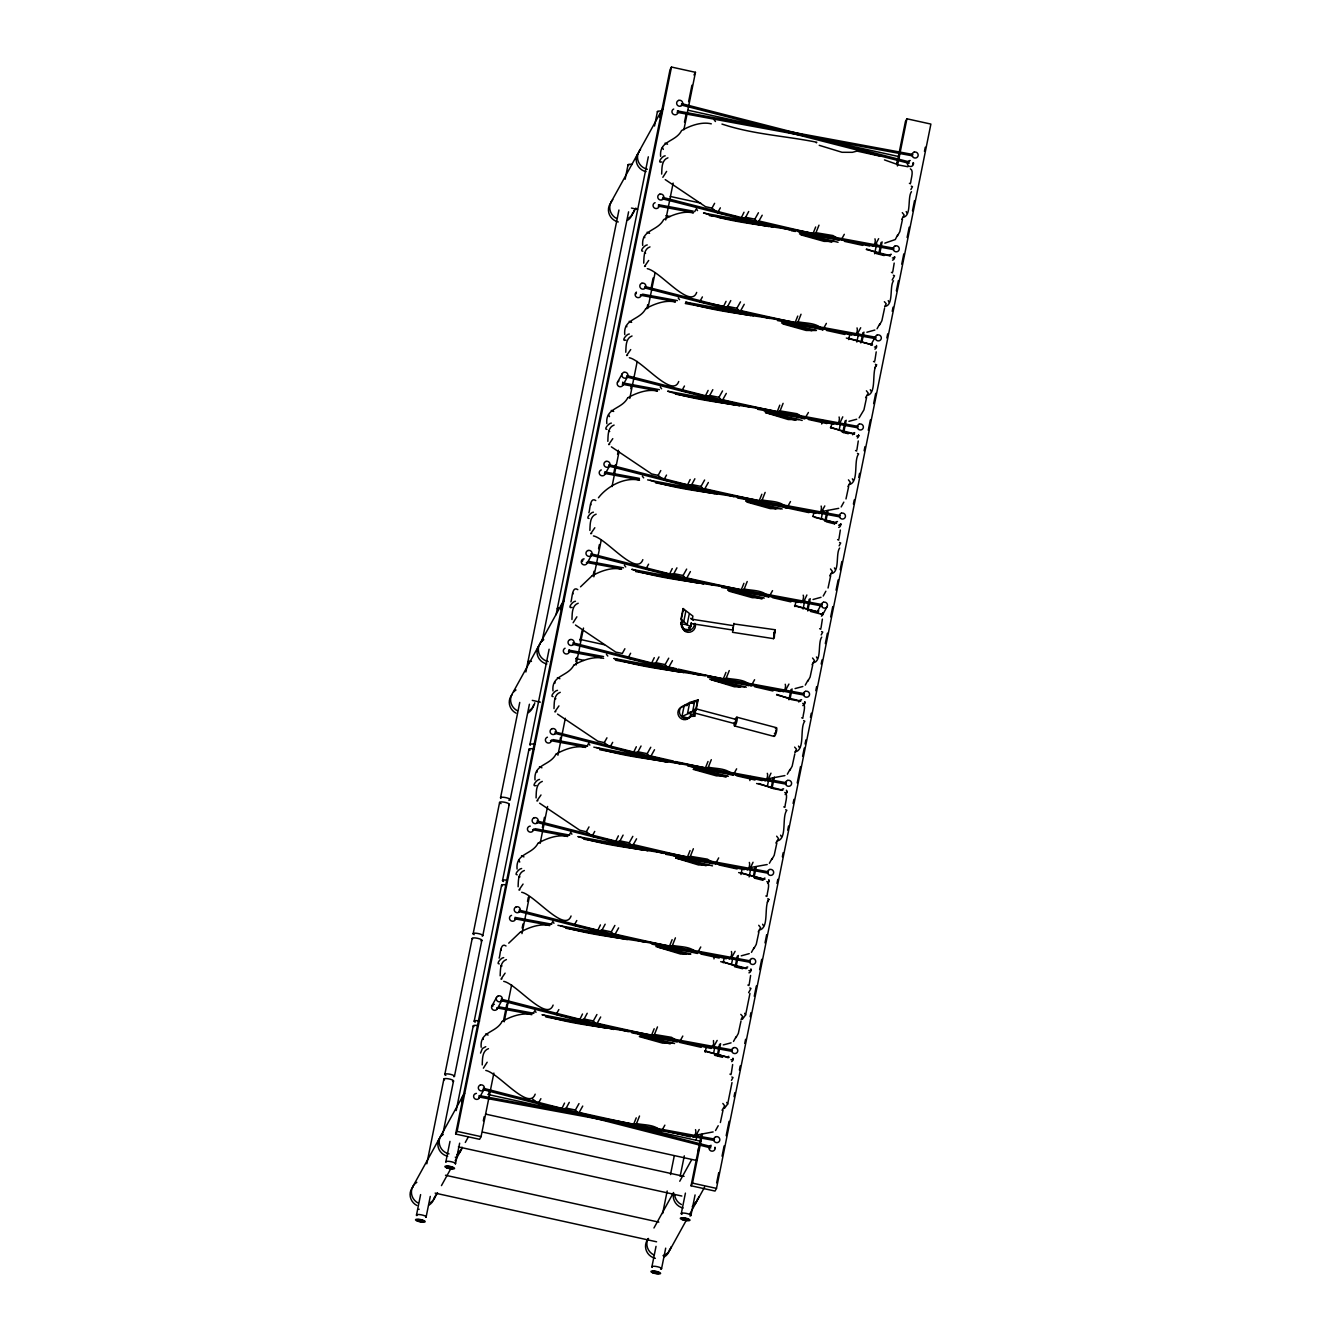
<?xml version="1.0" encoding="UTF-8"?>
<svg xmlns="http://www.w3.org/2000/svg" width="1341" height="1341" viewBox="0 0 1341 1341"><rect width="100%" height="100%" fill="white"/><g stroke="black" fill="none" stroke-linecap="round" stroke-linejoin="round"><path stroke-width="1.5" d="M768.98 880.367L768.611 881.724L768.896 880.316M822.821 613.122L822.452 614.48L810.35 611.379M876.209 346.866L876.293 346.431M894.514 256.734L894.229 258.142L894.598 256.785M718.206 1125.736L715.541 1130.547M736.142 1036.643L733.493 1041.454M754.095 947.567L751.446 952.378M772.03 858.475L769.382 863.286M789.983 769.399L787.335 774.21M807.936 680.306L805.27 685.117M825.872 591.23L823.223 596.041M843.824 502.137L841.159 506.948M879.713 323.969L877.048 328.78M897.649 234.893L895.285 239.536L884.809 243.157M632.902 844.478L685.486 856.765M661.75 1129.91L690.38 1136.933M723.335 306.184L699.751 301.725L702.399 296.914M697.638 951.741L726.286 958.765M758.52 220.879L811.104 233.166M751.48 684.48L780.11 691.503M823.257 328.143L851.887 335.166M482.224 1064.922C482.525 1059.373 481.972 1050.891 488.476 1048.662M500.159 975.829C500.478 970.297 499.925 961.815 506.412 959.569M518.112 886.753C518.414 881.205 517.861 872.723 524.365 870.493M542.3 781.401C535.73 783.68 536.35 792.33 536.082 797.929M554.001 708.584C554.302 703.036 553.749 694.554 560.253 692.325M571.953 619.492C572.255 613.96 571.702 605.462 578.206 603.232M589.889 530.416C590.208 524.867 589.654 516.386 596.142 514.156M607.842 441.323C608.144 435.791 607.59 427.293 614.094 425.063M625.778 352.247C626.096 346.699 625.543 338.217 632.03 335.988M643.73 263.154C644.032 257.623 643.479 249.124 649.983 246.895M661.666 174.079C661.985 168.53 661.431 160.048 667.919 157.819M564.544 1103.09L561.376 1109.627L578.625 1113.416L582.732 1106.074M582.497 1014.014L579.329 1020.535L588.9 1022.647M600.433 924.921L597.265 931.459L608.764 933.973M618.385 835.845L615.217 842.366L628.627 845.316M636.321 746.753L633.623 752.335M654.274 657.677L651.106 664.197L668.338 667.986L672.461 660.644M672.227 568.584L669.511 574.166M690.162 479.508L686.994 486.029L704.226 489.817L708.35 482.475M708.115 390.415L704.947 396.953L714.518 399.048M726.051 301.339L722.883 307.86L734.382 310.391M744.004 212.247L740.835 218.784L748.496 220.46M492.683 1006.454L492.834 1005.733M636.237 293.78L636.321 293.344M731.281 1073.437L732.655 1064.553M749.217 984.361L750.608 975.46M767.169 895.268C767.153 892.033 770.639 883.199 766.834 881.523M785.105 806.192C785.105 802.941 788.592 794.123 784.77 792.447M803.058 717.1C803.058 713.865 806.528 705.031 802.723 703.355M821.01 628.024L822.385 619.123M838.946 538.931L840.338 530.047M856.899 449.855L858.274 440.954M874.835 360.763L876.226 351.878M892.788 271.687L894.196 263.071M910.723 182.594C910.723 179.359 914.193 170.525 910.388 168.849M683.776 629.013L689.777 629.985L691.168 622.945M416.481 1215.114L420.605 1194.596M426.807 1163.82L443.871 1079.136M444.81 1074.443L472.2 938.482M473.138 933.789L499.59 802.505M500.528 797.811L519.755 702.433M525.873 671.992L618.939 210.034M625.141 179.225L628.041 164.842M426.136 1216.924L430.277 1196.407M443.083 1132.81L453.526 1080.947M454.465 1076.253L481.855 940.292M482.81 935.599L509.245 804.315M510.2 799.622L529.41 704.243M542.133 641.065L628.594 211.844M445.849 1161.893L449.989 1141.375M456.191 1110.599L473.239 1025.915M474.194 1021.222L501.584 885.261M502.523 880.568L528.974 749.284M529.913 744.59L549.123 649.212M556.079 614.714L648.323 156.813M654.525 126.004L657.425 111.621M493.874 1073.068L481.067 1136.648L479.592 1139.314L455.622 1134.033L670.014 69.715L671.489 67.05L695.459 72.313L683.893 129.742M455.622 1134.033L457.097 1131.368L671.489 67.05M455.521 1163.703L459.645 1143.186M481.184 1047.237C479.659 1031.095 495.986 1033.224 502.137 1021.406M499.12 958.144C500.411 955.53 500.092 941.751 506.026 945.975M517.073 869.069C515.547 852.926 531.874 855.055 538.026 843.238M535.009 779.976C533.5 763.85 549.827 765.979 555.979 754.162M552.961 690.9C551.453 674.758 567.763 676.887 573.914 665.069M570.897 601.807C572.205 599.192 571.869 585.414 577.803 589.638M588.85 512.731C590.141 510.1 589.822 496.321 595.756 500.545M606.803 423.639C605.277 407.513 621.604 409.642 627.756 397.824M624.738 334.563C623.23 318.42 639.556 320.549 645.708 308.732M642.691 245.47C641.166 229.345 657.492 231.473 663.644 219.656C672.176 214.728 683.826 210.537 693.347 212.934M660.627 156.394C659.118 140.252 675.445 142.381 681.597 130.563C690.129 125.652 701.779 121.461 711.3 123.841M483.313 1120.841L484.135 1116.751M488.677 1094.189L489.515 1090.082M503.562 1020.367L506.864 1003.956M522.152 928.089L522.973 923.983M527.516 901.42L528.337 897.313M542.384 827.598L544.446 817.34M559.733 741.472L560.555 737.366M575.842 661.482L576.68 657.392M579.982 640.981L582.044 630.723M593.191 575.356L594.029 571.249M598.572 548.704L599.393 544.597M613.44 474.865L615.502 464.623M617.564 454.364L618.402 450.258M630.79 388.739L631.611 384.632M646.898 308.765L647.72 304.658M651.022 288.248L653.101 278.006M684.497 122.148L686.139 113.951M688.62 101.648L691.922 85.237M504.199 1021.808L511.625 984.897M521.967 933.621L529.393 896.71M540.138 843.388L547.581 806.477M557.906 755.218L565.332 718.29M576.077 664.985L583.519 628.057M593.845 576.798L601.271 539.887M612.016 486.565L619.039 451.699M629.784 398.378L637.21 361.467M647.954 308.145L654.978 273.296M665.723 219.974L673.148 183.063M694.454 623.498A6.722 6.37 -32.2 0 1 686.558 630.639A6.722 6.37 -32.2 0 1 681.899 621.654L680.96 619.089L683.072 608.563L692.911 616.122L692.207 619.626M691.503 623.129L690.799 626.633L687.078 624.772L681.362 619.156L683.474 608.63M684.849 630.706L681.111 623.85L681.815 620.33M683.675 621.973L685.787 611.462M689.207 614.245L687.078 624.772L681.111 623.85L681.697 621.369M681.949 716.496L684.128 705.936L694.722 701.159L692.593 711.685L681.949 716.496L687.782 717.988L690.33 716.429L694.739 716.245L695.443 712.741M694.437 709.288L693.381 714.552L687.615 713.026L689.727 702.5L698.141 699.834L696.013 710.344L693.381 714.552L694.739 716.245M687.615 713.026L695.627 710.244L697.756 699.717M651.894 1266.859L656.034 1246.342M662.638 1213.521L667.198 1190.959M670.5 1174.548L674.221 1156.093M713.948 958.865L714.77 954.775M749.854 780.563L750.675 776.506M821.681 424.024L822.502 419.917M661.566 1268.67L665.689 1248.153M680.155 1176.359L684.296 1155.841M705.182 1052.115L706.422 1045.963M723.185 962.737L724.023 958.631M740.953 874.533L742.193 868.381M794.928 606.568L795.766 602.461M813.132 516.201L813.97 512.094M830.934 427.896L831.755 423.79M848.719 339.575L849.54 335.468M681.278 1213.639L685.419 1193.121M696.147 1139.8L697.387 1133.648M713.747 1052.467L714.569 1048.36M731.515 964.263L732.756 958.111M749.099 876.93L751.178 866.672M767.387 786.195L768.611 780.11M803.075 609.032L804.717 600.818M821.279 518.665L822.921 510.452M839.064 430.36L840.304 424.209M856.849 342.056L858.508 333.842M874.634 253.751L876.712 243.475M896.76 164.524L905.443 121.461L906.918 118.796L930.889 124.076L716.496 1188.394L715.021 1191.059L691.051 1185.779L701.377 1134.52M717.485 1054.546L719.547 1044.287M735.254 966.358L737.315 956.099M753.424 876.126L755.067 867.929M771.192 787.955L773.254 777.696M788.944 699.767L791.022 689.509M807.131 609.535L809.193 599.276M824.883 521.347L826.961 511.105M843.07 431.115L845.132 420.873M860.821 342.944L862.9 332.685M879.009 252.711L881.071 242.453M691.051 1185.779L692.509 1183.131L702.433 1133.916M718.122 1055.987L720.603 1043.684M736.31 965.755L738.371 955.496M754.061 877.567L756.123 867.309M772.248 787.335L774.31 777.076M790 699.164L792.078 688.905M807.768 610.976L810.249 598.673M825.939 520.744L828.017 510.485M843.707 432.556L846.188 420.253M861.877 342.324L863.956 332.082M879.646 254.153L882.127 241.849M897.414 165.966L906.918 118.796M690.933 1215.449L695.074 1194.932M724.408 1108.42L727.677 1104.029L732.002 1082.539M742.344 1019.328L745.613 1014.953L749.954 993.446M759.442 930C769.516 928.006 763.599 905.946 768.896 899.358L767.739 898.822M777.378 840.908C787.469 838.93 781.552 816.87 786.849 810.266L785.675 809.746M795.33 751.832C805.405 749.837 799.487 727.777 804.801 721.19L803.628 720.653M813.266 662.739C822.117 661.566 817.49 642.708 821.731 637.109M831.219 573.646C840.069 572.49 835.443 553.632 839.667 548.016M849.155 484.57C859.246 482.592 853.329 460.533 858.626 453.929L857.452 453.409M867.107 395.478C877.198 393.5 871.264 371.44 876.578 364.853L875.405 364.316M885.043 306.402C893.894 305.228 889.267 286.371 893.508 280.772M902.996 217.309C911.846 216.152 907.22 197.295 911.461 191.679M716.664 1182.846L718.742 1172.604M722.045 1156.193L724.106 1145.935M726.168 1135.693L729.068 1121.327M734.03 1096.72L734.851 1092.63M739.394 1070.068L740.215 1065.961M744.758 1043.399L745.596 1039.309M750.139 1016.746L750.96 1012.639M754.262 996.246L756.324 985.987M759.626 969.577L761.705 959.318M765.007 942.924L766.65 934.711M776.975 883.451L777.814 879.344M782.356 856.782L783.178 852.692M787.72 830.129L788.558 826.022M793.101 803.477L793.922 799.37M797.225 782.96L800.527 766.549M802.589 756.307L804.248 748.094M805.069 744.004L805.907 739.897M810.45 717.334L811.271 713.244M815.814 690.682L816.635 686.575M821.178 664.03L822.016 659.923M825.318 643.512L827.38 633.254M830.682 616.86L832.744 606.601M836.063 590.191L838.125 579.949M840.187 569.69L841.846 561.493M853.412 504.065L854.234 499.958M858.776 477.413L859.598 473.306M864.14 450.744L864.979 446.637M868.281 430.243L870.343 419.984M873.645 403.574L875.707 393.332M886.87 337.949L887.692 333.859M892.234 311.296L893.056 307.19M896.375 290.796L898.436 280.537M901.739 264.127L903.8 253.885M907.103 237.474L909.181 227.216M912.483 210.805L914.545 200.563M924.452 151.349L925.29 147.242M858.693 435.255L858.341 436.311L858.491 435.121M786.48 792.28L786.849 791.24L786.564 792.648M902.493 219.304L899.828 231.691L897.481 235.949M884.54 308.396L881.875 320.767L879.528 325.025M866.604 397.472L863.939 409.86L859.112 417.872M845.987 498.936L848.652 486.565M828.051 588.029L830.716 575.641M812.763 664.734L810.098 677.104L807.751 681.362M794.827 753.81L792.162 766.197L789.799 770.455M776.875 842.902L774.21 855.273L771.863 859.531M758.922 931.978L756.257 944.366L753.91 948.623M740.986 1021.071L738.321 1033.442L735.974 1037.699M720.368 1122.534L723.034 1110.147M748.714 211.509L745.646 217.276L740.835 218.784M730.778 300.602L727.694 306.368L722.883 307.86M712.825 389.678L709.758 395.444L704.947 396.953M694.873 478.771L691.805 484.537L686.994 486.029M676.937 567.846L673.869 573.613L669.058 575.121L678.63 577.217M658.984 656.939L655.917 662.705L651.106 664.197M641.048 746.015L637.981 751.781L633.153 753.29L650.402 757.078L654.509 749.736M623.096 835.108L620.028 840.874L615.217 842.366M605.16 924.2L602.092 929.95L597.265 931.459M587.207 1013.276L584.14 1019.043L579.329 1020.535M569.271 1102.369L566.187 1108.135L561.376 1109.627M681.111 623.85L681.798 621.688M819.217 145.314L842.047 152.287L852.323 152.321L857.05 151.097L880.735 156.294M800.828 234.843L824.095 241.363L834.37 241.397M782.876 323.935L806.159 330.456L816.434 330.489M765.376 412.575L788.206 419.532L798.482 419.565M711.551 679.82L734.382 686.793L744.657 686.827M693.146 769.348L716.429 775.869L726.705 775.903M675.646 857.989L698.477 864.962L708.769 864.995M657.71 947.081L680.541 954.038L690.816 954.071M639.322 1036.61L662.588 1043.13L672.864 1043.164M721.961 124.076L728.431 126.088C757.598 134.703 787.452 136.296 816.803 142.247L816.351 142.867M704.075 213.018L710.495 215.18C739.645 223.796 769.516 225.389 798.85 231.322L798.398 231.959M686.072 302.245L692.543 304.256C720.435 312.302 748.932 314.515 777.042 319.56M668.136 391.321L674.607 393.349C702.483 401.395 730.979 403.591 759.107 408.653M650.234 480.279L656.654 482.425C685.804 491.041 715.675 492.633 745.026 498.584L744.557 499.204M632.298 569.355L638.702 571.517C666.594 579.563 695.091 581.759 723.218 586.822M614.295 658.582L620.766 660.593C648.658 668.639 677.155 670.852 705.265 675.898M596.41 747.524L602.813 749.686C631.98 758.302 661.834 759.894 691.185 765.828L690.732 766.465M578.457 836.616L584.877 838.762C614.027 847.378 643.898 848.97 673.249 854.921L673.182 855.038M560.454 925.826L566.925 927.855C594.817 935.901 623.314 938.097 651.424 943.159M542.569 1014.785L548.989 1016.931C578.139 1025.547 608.009 1027.139 637.344 1033.09L637.293 1033.207M884.457 159.897L899.157 165.094L907.974 166.753M866.521 248.99L881.221 254.17L890.022 255.846M848.501 338.2L872.086 344.922M830.632 427.159L845.333 432.338L854.133 434.015M812.612 516.369L836.197 523.091M794.677 605.462L818.245 612.183M776.791 694.403L791.492 699.6L800.309 701.259M758.838 783.496L773.539 788.676L782.356 790.352M740.835 872.706L764.42 879.428M722.95 961.665L737.651 966.844L746.468 968.52M704.947 1050.875L728.532 1057.596M735.572 720.251L736.276 719.43L735.052 723.721L694.269 712.926M735.572 720.268L736.276 719.497L735.069 723.704M720.352 207.838L717.703 212.632L711.97 208.123L705.483 206.665L665.22 179.593M684.463 386.007L681.882 390.684L701.729 395.193M666.511 475.083L663.862 479.894L658.129 475.385L651.642 473.926L611.379 446.855M648.575 564.175L645.993 568.852L667.684 573.764M630.622 653.251L627.974 658.062L636.925 660.023M862.783 245.386L844.428 241.346M612.686 742.344L610.021 747.138L604.288 742.629L597.801 741.171L557.554 714.099M844.847 334.462L826.475 330.422M594.734 831.42L592.085 836.231L586.352 831.722L579.865 830.263L539.602 803.192M826.894 423.555L808.522 419.515M576.798 920.513L574.216 925.189L597.851 930.386M808.958 512.631L785.105 507.535M558.845 1009.589L556.197 1014.399L577.954 1019.177M540.892 1098.681L538.328 1103.358L547.195 1105.453M755.05 780.009L736.745 775.852M737.164 868.968L718.81 864.928M719.229 958.061L700.857 954.021M714.619 203.312L712.037 208.006M696.683 292.405C690.38 309.821 659.873 270.949 647.284 268.686M678.73 381.481C672.444 398.914 641.92 360.042 629.331 357.762M660.778 470.574L658.129 475.385M642.842 559.65C636.556 577.083 606.031 538.21 593.443 535.931M624.889 648.742L622.325 653.419L615.754 652.095L575.49 625.023M606.953 737.818L604.372 742.512M589.001 826.911L586.352 831.722M571.065 915.987C564.779 933.42 534.254 894.548 521.666 892.268M553.112 1005.08C546.826 1022.496 516.302 983.64 503.713 981.361M535.176 1094.172C528.89 1111.588 498.366 1072.716 485.777 1070.436M610.993 202.256L637.444 154.366M638.769 151.969L661.23 111.253M693.984 74.979L695.459 72.313M632.935 213.42L635.869 208.09M694.604 211.727L696.381 208.794L697.521 210.604M617.48 382.336L622.174 373.821M622.945 385.118L627.655 376.603M605.009 474.194L609.702 465.679M756.995 221.433L754.849 219.17L758.436 212.75M758.067 222.572L762.191 215.231M538.277 646.664L511.826 694.571A12.304 11.918 28.9 0 0 517.408 710.78M539.585 644.283L562.063 603.567M587.056 563.287L591.767 554.772M744.238 304.306L740.131 311.648L736.896 308.262L740.5 301.842M726.302 393.399L722.179 400.741L718.96 397.338L722.548 390.918M838.745 240.307L812.629 234.558L815.68 226.981M812.629 234.558L815.965 232.714L818.982 225.171M704.226 489.817L701.008 486.431L704.612 480.011M826.374 323.382L822.821 329.836L794.693 323.65L797.744 316.074M794.693 323.65L798.029 321.806L801.03 314.247M586.939 746.233L588.699 743.3L589.839 745.11M690.397 571.568L686.29 578.91L683.072 575.507L686.659 569.087M804.868 418.912L776.741 412.726L780.076 410.882L783.094 403.339M910.891 189.517L912.467 186.684L911.293 186.148M901.806 219.27L904.152 215.013L902.292 212.616M568.986 835.326L570.763 832.392L571.903 834.203M668.338 667.986L665.119 664.6L668.723 658.18M790.486 501.551L786.916 508.004L758.788 501.819L761.839 494.242M758.788 501.819L762.141 499.975L765.141 492.415M892.167 280.018L894.514 275.76L893.357 275.24M491.862 1005.918L496.556 997.402M884.641 306.938L886.2 303.72L884.356 301.691M497.343 1008.7L502.037 1000.185M551.034 924.402L552.81 921.468L553.95 923.278M874.6 338.183L870.845 344.989A3.068 2.984 28.9 0 1 871.885 343.849L872.304 343.665M650.402 757.078L647.183 753.676L650.771 747.255M740.852 590.895L744.188 589.068C752.619 590.794 762.995 589.738 768.98 597.08L740.852 590.895L743.903 583.318M412.659 1186.869L439.094 1138.978M440.418 1136.581L462.896 1095.865M744.188 589.068L747.205 581.508M875.003 367.685L876.578 364.853M479.391 1097.793L484.084 1089.278M533.098 1013.494L534.875 1010.561L536.014 1012.371M631.376 845.031L629.231 842.768L632.818 836.348M434.601 1198.033L437.535 1192.719M441.457 1185.612L451.246 1167.877M455.152 1160.786L461.036 1150.142M465.293 1142.431L468.227 1137.118M749.016 685.72L722.9 679.988L725.95 672.411M632.449 846.154L636.573 838.812M722.9 679.988L726.235 678.144L729.253 670.584M847.965 486.532L850.311 482.274L848.451 479.86M618.62 927.905L614.513 935.247L611.295 931.844L614.882 925.424M736.645 768.812L733.091 775.249L704.964 769.063L708.014 761.487M704.964 769.063L708.299 767.236L711.3 759.677M839.114 545.854L840.69 543.021L839.516 542.485M821.715 603.735L817.004 612.25A3.068 2.984 28.9 0 1 818.044 611.11L818.764 610.775M600.684 1016.981L596.561 1024.323L593.342 1020.937L596.929 1014.517M713.127 863.889L687.011 858.156L690.062 850.58M822.486 615.033L827.179 606.518M687.011 858.156L690.347 856.312L693.364 848.752M821.178 634.947L822.737 632.097L821.564 631.577M812.076 664.7L814.423 660.442L812.562 658.029M578.625 1113.416L575.406 1110.013L578.994 1103.593M700.756 946.981L697.203 953.417L669.075 947.232L672.126 939.655M715.139 864.342L718.692 857.888M669.075 947.232L672.411 945.405L675.411 937.845M794.911 752.368L796.47 749.15L794.626 747.121M677.239 1042.058L651.123 1036.325L654.173 1028.748M651.123 1036.325L654.458 1034.481L657.476 1026.921M664.868 1125.149L661.314 1131.586L633.187 1125.401L636.237 1117.824M679.837 1041.437L682.804 1036.057M633.187 1125.401L636.522 1123.574L639.523 1116.014M767.337 902.191L768.896 899.358M758.235 931.945L760.598 927.687L758.738 925.29M748.613 992.692L750.96 988.434L749.787 987.915M741.07 1019.613L742.629 1016.394L740.785 1014.366M731.448 1080.36L733.007 1077.527L731.851 1076.991M653.955 1227.987L673.551 1192.501M679.753 1181.253L691.487 1160.015M670.014 1249.778L686.659 1219.623M689.609 1214.309L696.465 1201.888M697.773 1199.491L704.628 1187.103M844.31 234.306L841.343 239.67L869.84 246.09M808.422 412.475L805.287 417.755M772.533 590.643L769.449 596.125L798.063 602.427M754.597 679.719L751.027 686.173C745.06 678.814 734.667 679.87 726.235 678.144M790.905 601.891L772.634 597.684M772.952 690.984L754.698 686.76M701.175 1047.321L679.367 1042.326M732.873 1058.703L732.722 1059.893M746.987 502.104L770.27 508.625L780.546 508.658M729.035 591.18L752.318 597.7L762.593 597.734M696.113 701.846L698.141 699.834M740.718 310.592L793.151 322.259M687.581 484.973L674.607 482.257M777.21 411.788L779.792 405.15M704.83 488.761L757.263 500.428M686.76 577.954L739.327 589.504M650.988 756.006L673.601 761.118M705.55 768.007L675.495 761.537M615.1 934.174L667.55 945.841M597.147 1023.267L649.597 1034.934M548.989 1105.839L561.963 1108.554M579.094 1112.46L631.645 1124.009M591.867 575.993L580.519 586.838M520.09 932.33L508.725 943.176M666.611 171.397L662.84 177.33M648.675 260.472L644.568 266.406L645.49 266.239M630.723 349.565L626.633 355.499L627.538 355.331M612.787 438.641L608.68 444.575L609.602 444.407M594.834 527.734L590.744 533.668L591.649 533.5M576.881 616.81L573.11 622.76M558.946 705.902L554.856 711.836L555.761 711.669M540.993 794.978L536.903 800.912L537.825 800.745M523.057 884.071L518.967 890.005L519.872 889.837M505.104 973.147L501.014 979.081L501.92 978.913M487.169 1062.24L483.38 1068.174M733.896 623.364L732.538 632.298L773.539 638.651L774.327 637.377L774.897 629.717L734.214 623.984M774.897 629.717L773.539 638.651M865.599 397.623L868.264 393.181L866.403 390.784M829.71 575.792L832.375 571.35L830.515 568.953M775.869 843.036L778.534 838.611L776.674 836.197M722.045 1110.298L724.693 1105.856L722.849 1103.459M874.852 330.037L866.856 332.233M821.01 597.298L813.032 599.494M767.186 864.543L750.105 867.577M749.233 953.635L741.255 955.831M683.86 705.617L689.727 702.5L693.582 703.522M598.455 497.762C607.071 486.397 624.47 476.776 639.523 480.179M840.187 422.365L842.768 416.833M821.882 511.239L824.816 505.909M804.298 600.533L806.88 595.002M750.457 867.778L753.039 862.246M696.264 1134.821L699.197 1129.508M645.96 308.598C654.425 303.736 665.991 299.646 675.411 302.01M628.024 397.674C636.472 392.829 648.038 388.722 657.459 391.103M592.135 575.842C600.584 570.998 612.15 566.891 621.57 569.271M574.183 664.935C582.648 660.074 594.214 655.984 603.618 658.347M556.247 754.011C564.695 749.166 576.261 745.076 585.682 747.44M538.294 843.103C546.759 838.242 558.325 834.152 567.729 836.516M520.342 932.196C528.807 927.335 540.373 923.245 549.793 925.608M502.406 1021.272C510.871 1016.411 522.42 1012.321 531.841 1014.684M679.719 1041.555L711.099 1048.461L713.647 1044.103L713.462 1040.582M673.718 109.057L673.299 109.241A3.068 2.984 28.9 0 0 672.461 113.382L672.981 113.985A3.068 2.984 28.9 0 0 675.981 114.639L676.685 114.32A3.068 2.984 28.9 0 0 677.875 110.884M655.112 202.692L654.408 203.011A3.068 2.984 28.9 0 0 653.57 207.151L654.106 207.754A3.068 2.984 28.9 0 0 657.09 208.408L657.811 208.09A3.068 2.984 28.9 0 0 659.152 205.424M618.939 380.995L618.519 381.179A3.068 2.984 28.9 0 0 617.681 385.32L618.201 385.923A3.068 2.984 28.9 0 0 621.201 386.577L621.906 386.258A3.068 2.984 28.9 0 0 622.744 382.118M892.519 260.171L893.223 259.836A3.068 2.984 28.9 0 0 894.564 257.187M601.288 469.937L600.567 470.272A3.068 2.984 28.9 0 0 599.729 474.412L600.265 475.016A3.068 2.984 28.9 0 0 603.249 475.669L603.97 475.334A3.068 2.984 28.9 0 0 605.311 472.686M874.868 349.113L875.287 348.928A3.068 2.984 28.9 0 0 876.478 345.492M854.653 432.607L853.932 432.942A3.068 2.984 28.9 0 0 852.641 434.819M565.097 648.239L564.678 648.441A3.068 2.984 28.9 0 0 563.84 652.581L564.377 653.184A3.068 2.984 28.9 0 0 567.36 653.838L568.081 653.503A3.068 2.984 28.9 0 0 569.271 650.083M838.678 527.415L839.399 527.097A3.068 2.984 28.9 0 0 840.572 523.66M547.446 737.198L546.742 737.516A3.068 2.984 28.9 0 0 545.904 741.657L546.424 742.26A3.068 2.984 28.9 0 0 549.424 742.914L550.128 742.596A3.068 2.984 28.9 0 0 551.469 739.93M802.79 705.584L803.51 705.265A3.068 2.984 28.9 0 0 804.684 701.829M511.558 915.367L510.837 915.685A3.068 2.984 28.9 0 0 510.016 919.825L510.535 920.429A3.068 2.984 28.9 0 0 513.536 921.083L514.24 920.764A3.068 2.984 28.9 0 0 515.581 918.099M785.139 794.543L785.558 794.341A3.068 2.984 28.9 0 0 786.396 790.201M764.923 878.037L764.219 878.355A3.068 2.984 28.9 0 0 763.616 878.858M475.368 1093.669L474.949 1093.87A3.068 2.984 28.9 0 0 474.127 1097.994L474.647 1098.597A3.068 2.984 28.9 0 0 477.647 1099.251L478.351 1098.933A3.068 2.984 28.9 0 0 479.692 1096.267M748.949 972.845L749.669 972.51A3.068 2.984 28.9 0 0 750.859 969.09M728.75 1056.339L728.331 1056.524A3.068 2.984 28.9 0 0 727.291 1057.663M711.099 1145.281L710.378 1145.616A3.068 2.984 28.9 0 0 709.54 1149.757L710.076 1150.36A3.068 2.984 28.9 0 0 713.06 1151.014L713.781 1150.679A3.068 2.984 28.9 0 0 714.971 1147.259M714.116 119.818L715.457 121.528M678.228 297.987L679.569 299.697M660.275 387.063L661.616 388.773M642.339 476.156L643.68 477.865M624.386 565.231L625.727 566.941M606.45 654.324L607.791 656.034M665.186 155.824C662.42 155.707 656.42 163.786 661.817 161.926M647.25 244.917C644.92 244.816 639.188 251.404 642.808 251.236M629.298 333.993C626.532 333.875 620.531 341.955 625.929 340.094M611.345 423.086C609.032 422.985 603.299 429.573 606.92 429.405M593.409 512.161C591.096 512.061 585.363 518.649 588.967 518.481M575.457 601.254C572.691 601.137 566.69 609.216 572.087 607.356M557.521 690.33C555.208 690.229 549.458 696.817 553.079 696.649M539.568 779.423C536.802 779.305 530.801 787.385 536.199 785.524M521.632 868.499C519.319 868.398 513.569 874.986 517.19 874.818M503.68 957.591C501.366 957.491 495.634 964.078 499.238 963.911M485.744 1046.667L482.408 1048.528L480.531 1053.071M690.799 626.633L688.536 627.588L689.777 629.985M848.92 421.325L856.681 419.247M838.728 508.34L822.251 511.441M795.079 688.57L802.84 686.508M784.904 775.584L768.41 778.702L770.991 773.17M723.302 1044.907L731.063 1042.845M713.127 1131.921L696.633 1135.039M892.435 257.941L893.424 257.975M874.5 347.017L875.489 347.068M856.547 436.11L857.536 436.143M838.611 525.186L839.583 525.236M820.658 614.279L821.647 614.312M748.881 970.616L749.87 970.649M730.929 1059.692L731.918 1059.742M645.608 253.265L644.468 253.131M609.719 431.433L608.579 431.299M555.878 698.695L554.738 698.544M519.99 876.863L518.85 876.712M502.037 965.939L500.914 965.805M909.382 183.281L910.539 183.784M891.43 272.357L892.586 272.877M873.494 361.45L874.65 361.953M855.541 450.526L856.698 451.045M837.605 539.618L838.762 540.121M819.653 628.711L820.809 629.214M801.717 717.787L802.857 718.29M783.764 806.88L784.921 807.383M765.828 895.956L766.968 896.458M747.876 985.048L749.032 985.551M729.923 1074.124L731.08 1074.627M691.269 619.123L733.51 625.677M690.665 623.481L732.907 630.052M815.965 232.714L832.979 235.547L839.483 239.553M798.029 321.806C806.461 323.533 816.837 322.477 822.821 329.836M780.076 410.882L797.074 413.715L803.594 417.721M762.141 499.975C770.555 501.702 780.948 500.646 786.916 508.004M708.299 767.236C716.731 768.963 727.107 767.907 733.091 775.249M690.347 856.312L707.361 859.145L713.865 863.135M672.411 945.405C680.842 947.132 691.218 946.075 697.203 953.417M654.458 1034.481L671.472 1037.314L677.976 1041.303M636.522 1123.574C644.954 1125.3 655.33 1124.244 661.314 1131.586M745.646 217.276L754.849 219.17M727.694 306.368L736.896 308.262M709.758 395.444L718.96 397.338M691.805 484.537L701.008 486.431M673.869 573.613L683.072 575.507M655.917 662.705L665.119 664.6M637.981 751.781L647.183 753.676M620.028 840.874L629.231 842.768M602.092 929.95L611.295 931.844M584.14 1019.043L593.342 1020.937M566.187 1108.135L575.406 1110.013M677.356 110.917L912.886 154.466M677.071 112.326L912.618 155.874M658.465 204.704L693.28 211.14M703.522 213.018L894.011 248.236M658.196 206.112L693.012 212.548M709.389 215.566L713.496 216.32M717.586 217.091L768.795 226.545M791.324 230.719L795.414 231.473M799.504 232.228L893.726 249.644M642.574 294.165L677.389 300.602M685.586 302.111L876.059 337.312M640.244 295.188L675.059 301.624M685.301 303.519L750.843 315.638M777.462 320.549L875.774 338.72M622.576 382.872L659.437 389.678M667.634 391.186L858.106 426.404M622.291 384.28L657.124 390.717M675.546 394.12L734.952 405.099M757.481 409.256L857.838 427.813M604.623 471.948L639.456 478.385M647.636 479.894L840.17 515.48M604.355 473.356L639.171 479.793M655.565 482.827L714.954 493.806M737.483 497.964L839.885 516.888M588.733 561.41L623.548 567.846M631.745 569.355L822.217 604.573M586.403 562.449L621.218 568.886M635.567 571.534L699.063 583.268M721.592 587.425L821.949 605.981M568.735 650.117L603.567 656.554M613.792 658.448L804.282 693.649M568.467 651.525L601.237 657.576M615.569 660.241L679.066 671.975M707.73 677.272L803.997 695.057M552.844 739.578L587.66 746.015M593.812 747.155L786.329 782.742M550.514 740.618L585.33 747.054M599.678 749.703L665.22 761.805M687.749 765.979L786.061 784.15M534.891 828.671L569.724 835.108M577.904 836.616L768.393 871.818M532.578 829.693L567.394 836.13M583.771 839.164L643.177 850.144M665.706 854.301L768.108 873.226M514.91 917.378L551.771 924.184M557.923 925.324L611.161 935.163M615.268 935.917L619.358 936.672M623.464 937.443L750.44 960.91M514.626 918.786L549.441 925.223M565.835 928.24L627.27 939.605M651.86 944.148L750.172 962.318M499.003 1006.84L533.835 1013.276M542.015 1014.785L732.504 1049.986M496.69 1007.862L531.505 1014.299M545.837 1016.947L607.289 1028.312M631.862 1032.855L732.22 1051.394M479.022 1095.547L714.552 1139.079M478.737 1096.955L714.267 1140.487M665.069 143.135L667.533 144.208M647.116 232.228L649.58 233.3M629.18 321.304L631.645 322.376M611.228 410.396L613.692 411.469M557.403 677.641L559.851 678.714M539.451 766.734L541.915 767.806M521.515 855.826L523.962 856.882M485.61 1033.995L488.074 1035.051M688.184 110.264L765.393 127.244M818.211 138.861L899.476 156.713M670.232 196.44L700.723 203.128M717.703 212.632L726.654 214.61M728.448 214.996L737.617 217.024M752.318 221.299L756.156 222.153M631.443 208.056L637.545 209.397M665.974 215.65L670.047 216.555M722.648 399.786L775.215 411.335M805.338 417.956L833.951 424.259M663.862 479.894L672.813 481.855M787.385 507.049L815.999 513.335M580.083 639.406L604.456 644.77M638.718 660.426L647.904 662.437M668.807 667.047L676.367 668.706M678.261 669.125L721.374 678.596M575.825 658.615L583.955 660.409M532.276 700.371L540.406 702.164M610.021 747.138L631.795 751.932M735.606 774.746L762.174 780.596M592.085 836.231L601.036 838.192M602.83 838.594L612.016 840.606M715.608 863.386L744.221 869.672M487.822 1094.44L571.115 1112.762M623.934 1124.361L701.142 1141.342M485.593 1114.103L696.884 1160.552M482.944 1132.156L684.078 1176.375M457.097 1131.368L481.067 1136.648M692.509 1183.131L716.496 1188.394M458.371 1146.907L681.848 1196.038M445.48 1175.252L658.817 1222.137M435.138 1193.121L656.587 1241.8M681.58 103.609L909.382 161.926M681.295 105.017L909.081 163.334M662.689 197.378L789.698 229.898M799.772 232.479L838.075 242.285M866.303 249.51L890.491 255.695M662.404 198.786L773.271 227.165M799.487 233.887L831.738 242.134M876.092 253.483L884.155 255.561M644.753 286.471L769.734 318.471M781.82 321.555L816.099 330.339M846.339 338.066L872.538 344.788M644.468 287.879L753.324 315.738M781.535 322.963L811.774 330.707M626.8 375.564L749.77 407.027M763.884 410.648L802.186 420.454M830.397 427.678L854.603 433.864M626.515 376.955L739.411 405.854M765.61 412.559L795.85 420.303M842.215 432.171L848.266 433.73M608.864 464.64L733.845 496.639M745.931 499.724L782.222 509.01M814.473 517.274L836.65 522.956M608.579 466.048L717.435 493.907M745.646 501.132L775.886 508.876M826.274 521.783L834.353 523.845M590.912 553.732L713.881 585.196M727.995 588.816L764.269 598.103M794.509 605.847L818.697 612.032M590.627 555.124L703.505 584.022M727.71 590.224L761.973 598.991M572.976 642.808L699.968 675.311M712.054 678.412L746.334 687.179M776.573 694.923L800.761 701.125M572.674 644.216L683.558 672.595M709.758 679.3L739.997 687.045M555.023 731.901L680.004 763.884M692.107 766.985L728.381 776.271M756.609 783.496L782.809 790.201M554.738 733.292L667.617 762.191M693.833 768.913L726.084 777.16M537.087 820.977L664.08 853.479M674.154 856.061L712.457 865.867M738.656 872.572L764.873 879.294M536.786 822.385L647.669 850.764M675.881 857.989L706.12 865.733M754.497 878.12L762.56 880.182M519.135 910.07L644.116 942.053M656.218 945.154L690.481 953.92M720.72 961.665L746.92 968.37M518.85 911.461L627.705 939.337M655.917 946.562L686.156 954.306M734.533 966.677L742.612 968.738M501.182 999.146L628.191 1031.648M638.266 1034.229L674.557 1043.533M704.796 1051.26L728.984 1057.462M500.897 1000.554L613.792 1029.452M639.992 1036.157L670.232 1043.901M714.585 1055.25L722.648 1057.311M483.246 1088.238L711.032 1146.538M482.961 1089.63L710.747 1147.946M736.846 717.2L776.439 727.694M695.476 708.685L736.276 719.497M734.499 725.934L774.092 736.41M875.723 243.978L878.657 238.664M857.771 333.071L860.704 327.74M785.994 689.408L788.927 684.078M732.152 956.653L735.103 951.339M714.217 1045.745L717.15 1040.415M532.511 1098.966L538.244 1103.492M906.181 211.56L907.119 213.185M888.228 300.635L889.184 302.278M870.292 389.728L871.231 391.354M852.34 478.804L853.295 480.447M834.404 567.897L835.342 569.523M816.451 656.973L817.407 658.615M798.515 746.065L799.454 747.691M780.563 835.141L781.501 836.784M762.61 924.234L763.565 925.86M744.674 1013.31L745.613 1014.953M726.721 1102.403L727.677 1104.029M663.326 149.387L662.404 147.544M609.485 416.632L608.579 414.805M519.755 862.062L518.85 860.218M871.985 245.822C873.829 248.521 876.193 240.743 874.969 238.815M854.049 334.915C855.876 337.597 858.24 329.836 857.033 327.891M836.097 423.991C837.941 426.689 840.304 418.912 839.08 416.984M818.144 513.083C819.988 515.765 822.351 508.004 821.145 506.06M782.256 691.252C784.099 693.934 786.463 686.173 785.239 684.245M746.367 869.421C748.211 872.103 750.574 864.342 749.351 862.414M728.431 958.497C730.258 961.195 732.639 953.417 731.415 951.49M692.543 1136.665C694.37 1139.364 696.75 1131.586 695.526 1129.658M644.77 237.659L644.468 236.636M626.834 326.751L626.515 325.712M590.945 504.92L590.627 503.881M572.993 593.996L572.691 592.973M555.057 683.089L554.738 682.049M537.104 772.165L536.802 771.142M501.216 950.333L500.897 949.311M483.28 1039.426L482.961 1038.387M799.823 601.254C801.248 606.266 804.634 597.332 803.192 595.153M763.934 779.423C765.359 784.435 768.745 775.5 767.303 773.321M683.072 608.563L683.809 610.842M690.766 618.302A6.722 6.37 -32.2 0 1 693.347 620.38M695.141 623.498A6.722 6.37 -32.2 0 1 690.162 632.147A6.722 6.37 -32.2 0 1 682.251 626.599M775.366 728.716A4.526 1.09 -75.2 0 1 776.825 728.934A4.526 1.09 -75.2 0 1 775.433 734.834A4.526 1.09 -75.2 0 1 773.74 735.656M735.371 719.094A4.526 1.09 -75.2 0 1 737.232 718.726A4.526 1.09 -75.2 0 1 735.17 725.515A4.526 1.09 -75.2 0 1 734.382 722.363M691.738 715.206A6.722 6.387 54.2 0 1 683.558 718.005A6.722 6.387 54.2 0 1 679.686 709.791A6.722 6.387 54.2 0 1 687.212 705.584M690.749 714.719A6.722 6.387 54.2 0 1 683.659 719.614A6.722 6.387 54.2 0 1 677.892 712.607A6.722 6.387 54.2 0 1 683.977 706.489M587.324 562.55A3.068 2.984 28.9 0 1 586.017 564.427L585.313 564.745A3.068 2.984 28.9 0 1 582.312 564.092L581.793 563.488A3.068 2.984 28.9 0 1 582.631 559.348L583.335 559.029A3.068 2.984 28.9 0 1 584.123 558.895M475.669 1093.535A3.068 2.984 28.9 0 1 476.441 1093.401M497.595 1007.963A3.068 2.984 28.9 0 1 496.304 1009.84L495.583 1010.175A3.068 2.984 28.9 0 1 492.6 1009.522L492.063 1008.918A3.068 2.984 28.9 0 1 492.901 1004.778L493.605 1004.443A3.068 2.984 28.9 0 1 494.393 1004.308M533.534 829.023A3.068 2.984 28.9 0 1 532.193 831.671L531.472 832.007A3.068 2.984 28.9 0 1 528.488 831.353L527.952 830.75A3.068 2.984 28.9 0 1 528.79 826.609L529.511 826.274A3.068 2.984 28.9 0 1 530.282 826.14M641.199 294.517A3.068 2.984 28.9 0 1 639.858 297.166L639.137 297.501A3.068 2.984 28.9 0 1 636.154 296.847L635.634 296.244A3.068 2.984 28.9 0 1 636.455 292.103M913.305 162.63A3.068 2.984 28.9 0 1 912.115 166.066L911.411 166.385A3.068 2.984 28.9 0 1 908.41 165.731L907.891 165.127A3.068 2.984 28.9 0 1 908.712 161.004L909.433 160.669A3.068 2.984 28.9 0 1 910.221 160.534M889.234 255.276A3.068 2.984 28.9 0 1 889.837 254.773L890.541 254.438A3.068 2.984 28.9 0 1 891.329 254.304M858.676 435.356A3.068 2.984 28.9 0 1 857.335 438.004M834.705 523.895A3.068 2.984 28.9 0 1 835.996 522.018L836.7 521.699A3.068 2.984 28.9 0 1 837.488 521.565M822.636 612.753A3.068 2.984 28.9 0 1 821.446 616.173M798.817 702.064A3.068 2.984 28.9 0 1 799.068 701.326M799.504 700.689A3.068 2.984 28.9 0 1 800.108 700.186L800.812 699.868A3.068 2.984 28.9 0 1 801.6 699.734M781.116 790.419A3.068 2.984 28.9 0 1 782.155 789.279L782.876 788.944A3.068 2.984 28.9 0 1 783.647 788.81M768.795 879.998A3.068 2.984 28.9 0 1 767.605 883.434M762.928 880.232A3.068 2.984 28.9 0 1 763.18 879.495M745.227 968.588A3.068 2.984 28.9 0 1 746.266 967.448L746.987 967.112A3.068 2.984 28.9 0 1 747.758 966.978M732.907 1058.166A3.068 2.984 28.9 0 1 731.717 1061.603M652.279 1267.379A4.928 1.157 11.4 0 1 657.325 1266.692A4.928 1.157 11.4 0 1 660.593 1269.206M681.949 1214.359A4.928 1.157 11.4 0 1 683.139 1213.052A4.928 1.157 11.4 0 1 689.492 1214.343A4.928 1.157 11.4 0 1 689.961 1215.985M445.899 1162.044A4.928 1.157 11.4 0 1 450.962 1161.658A4.928 1.157 11.4 0 1 455.37 1163.971M657.794 112.158A4.928 1.157 11.4 0 1 661.582 111.236M558.325 609.535A4.928 1.157 11.4 0 1 560.84 608.144M530.298 745.127A4.928 1.157 11.4 0 1 534.707 744.305M529.997 750.206A4.928 1.157 11.4 0 1 529.594 748.814A4.928 1.157 11.4 0 1 534.389 749.133M502.255 885.982A4.928 1.157 11.4 0 1 506.362 884.976M503.545 881.49A4.928 1.157 11.4 0 1 503.009 880.132A4.928 1.157 11.4 0 1 507.317 880.283M473.909 1026.636A4.928 1.157 11.4 0 1 478.033 1025.63M475.217 1022.144A4.928 1.157 11.4 0 1 474.815 1020.752A4.928 1.157 11.4 0 1 479.609 1021.071M455.27 1157.132A3.554 0.838 11.4 0 1 455.404 1157.384M416.867 1215.633A4.928 1.157 11.4 0 1 421.258 1214.812A4.928 1.157 11.4 0 1 425.784 1217.31M628.711 165.563A4.928 1.157 11.4 0 1 632.198 164.457M528.957 662.756A4.928 1.157 11.4 0 1 531.455 661.364M500.914 798.348A4.928 1.157 11.4 0 1 502.909 797.241A4.928 1.157 11.4 0 1 509.178 798.716A4.928 1.157 11.4 0 1 508.809 800.208M501.031 803.611A4.928 1.157 11.4 0 1 500.562 801.968A4.928 1.157 11.4 0 1 506.797 802.823A4.928 1.157 11.4 0 1 508.893 804.701M472.585 939.002A4.928 1.157 11.4 0 1 477.614 938.314A4.928 1.157 11.4 0 1 480.883 940.829M474.178 934.694A4.928 1.157 11.4 0 1 474.53 933.202A4.928 1.157 11.4 0 1 480.883 934.291A4.928 1.157 11.4 0 1 482.173 936.068M444.541 1079.857A4.928 1.157 11.4 0 1 445.715 1078.55A4.928 1.157 11.4 0 1 452.085 1079.84A4.928 1.157 11.4 0 1 452.554 1081.483M445.832 1075.365A4.928 1.157 11.4 0 1 446.201 1073.873A4.928 1.157 11.4 0 1 452.554 1074.962A4.928 1.157 11.4 0 1 453.845 1076.739M419.062 1209.414A3.554 0.838 11.4 0 1 419.062 1209.18M661.331 114.924A12.304 11.918 28.9 0 1 662.555 108.856M660.007 117.321A12.304 11.918 28.9 0 1 663.007 108.688M632.634 212.867A12.304 11.918 28.9 0 1 627.454 220.377M618.285 221.952A12.304 11.918 28.9 0 1 611.446 202.089M647.368 169.268A12.304 11.918 28.9 0 1 640.529 149.404M646.044 171.665A12.304 11.918 28.9 0 1 639.204 151.801M633.958 210.47A12.304 11.918 28.9 0 1 628.778 217.996M616.592 218.482A12.304 11.918 28.9 0 1 612.77 199.692M896.961 163.552A12.304 11.918 28.9 0 1 897.984 160.618M562.164 607.238A12.304 11.918 28.9 0 1 563.388 601.17M560.84 609.635A12.304 11.918 28.9 0 1 563.84 601.003M533.467 705.182A12.304 11.918 28.9 0 1 528.287 712.691M516.084 713.177A12.304 11.918 28.9 0 1 512.279 694.403M548.201 661.582A12.304 11.918 28.9 0 1 543.759 639.707M546.877 663.979A12.304 11.918 28.9 0 1 540.037 644.099M534.791 702.785A12.304 11.918 28.9 0 1 529.611 710.294M513.603 692.006A12.304 11.918 28.9 0 1 515.983 689.995M462.997 1099.553A12.304 11.918 28.9 0 1 464.221 1093.485M461.673 1101.933A12.304 11.918 28.9 0 1 464.656 1093.317M434.3 1197.479A12.304 11.918 28.9 0 1 429.103 1205.006M416.917 1205.492A12.304 11.918 28.9 0 1 413.112 1186.701M462.36 1147.745A12.304 11.918 28.9 0 1 458.203 1152.321M449.034 1153.88A12.304 11.918 28.9 0 1 442.195 1134.017M462.058 1147.192A12.304 11.918 28.9 0 1 456.879 1154.718M447.71 1156.277A12.304 11.918 28.9 0 1 443.268 1134.402M435.607 1195.082A12.304 11.918 28.9 0 1 430.427 1202.609M418.241 1203.095A12.304 11.918 28.9 0 1 416.816 1182.309M698.426 1151.299A12.304 11.918 28.9 0 1 698.627 1148.181M669.712 1249.242A12.304 11.918 28.9 0 1 664.533 1256.752M655.363 1258.327A12.304 11.918 28.9 0 1 648.524 1238.464M698.795 1196.558A12.304 11.918 28.9 0 1 693.615 1204.067M681.429 1204.553A12.304 11.918 28.9 0 1 674.624 1194.395M697.471 1198.938A12.304 11.918 28.9 0 1 692.291 1206.464M683.122 1208.023A12.304 11.918 28.9 0 1 673.5 1193.674M671.036 1246.845A12.304 11.918 28.9 0 1 663.007 1255.679M653.67 1254.841A12.304 11.918 28.9 0 1 648.089 1238.631M774.511 733.359C775.903 734.432 774.629 733.711 774.511 733.359M776.02 730.426L775.752 732.337L776.02 730.426M714.703 1148.617L715.139 1147.628L714.703 1148.617M750.591 970.448L751.027 969.459L750.591 970.448M804.432 703.204L804.868 702.198L804.432 703.204M840.321 525.035L840.673 523.979L840.321 525.035M913.053 164.004L913.405 162.948L913.053 164.004M732.722 628.56C732.639 632.499 732.907 625.526 732.722 628.493M773.723 634.93L773.908 636.405L774.528 631.997L773.908 636.388L774.511 632.047L773.723 634.93M582.329 561.443L582.597 560.27L582.329 561.443M678.714 100.407L677.993 100.726A3.068 2.984 28.9 0 0 677.155 104.866L677.691 105.47A3.068 2.984 28.9 0 0 680.675 106.123L681.396 105.805A3.068 2.984 28.9 0 0 682.234 101.665L681.697 101.061A3.068 2.984 28.9 0 0 678.714 100.407M659.822 194.177L659.101 194.495A3.068 2.984 28.9 0 0 658.28 198.636L658.8 199.239A3.068 2.984 28.9 0 0 661.784 199.893L662.504 199.574A3.068 2.984 28.9 0 0 663.342 195.434L662.806 194.831A3.068 2.984 28.9 0 0 659.822 194.177M914.126 152.153L913.422 152.488A3.068 2.984 28.9 0 0 912.584 156.612L913.12 157.215A3.068 2.984 28.9 0 0 916.104 157.886L916.825 157.551A3.068 2.984 28.9 0 0 917.646 153.41L917.127 152.807A3.068 2.984 28.9 0 0 914.126 152.153M641.87 283.253L641.166 283.588A3.068 2.984 28.9 0 0 640.327 287.728L640.847 288.332A3.068 2.984 28.9 0 0 643.848 288.986L644.552 288.65A3.068 2.984 28.9 0 0 645.39 284.51L644.87 283.923A3.068 2.984 28.9 0 0 641.87 283.253M895.252 245.923L894.531 246.258A3.068 2.984 28.9 0 0 893.693 250.398L894.229 251.002A3.068 2.984 28.9 0 0 897.213 251.655L897.934 251.32A3.068 2.984 28.9 0 0 898.755 247.18L898.235 246.576A3.068 2.984 28.9 0 0 895.252 245.923M623.934 372.345L623.213 372.664A3.068 2.984 28.9 0 0 622.375 376.804L622.911 377.408A3.068 2.984 28.9 0 0 625.895 378.061L626.616 377.743A3.068 2.984 28.9 0 0 627.454 373.603L626.918 372.999A3.068 2.984 28.9 0 0 623.934 372.345M877.299 335.015L876.578 335.334A3.068 2.984 28.9 0 0 875.757 339.474L876.276 340.078A3.068 2.984 28.9 0 0 879.277 340.731L879.981 340.413A3.068 2.984 28.9 0 0 880.819 336.273L880.283 335.669A3.068 2.984 28.9 0 0 877.299 335.015M605.981 461.421L605.277 461.757A3.068 2.984 28.9 0 0 604.439 465.897L604.959 466.5A3.068 2.984 28.9 0 0 607.959 467.154L608.663 466.819A3.068 2.984 28.9 0 0 609.501 462.679L608.982 462.092A3.068 2.984 28.9 0 0 605.981 461.421M859.346 424.091L858.642 424.426A3.068 2.984 28.9 0 0 857.804 428.567L858.341 429.17A3.068 2.984 28.9 0 0 861.324 429.824L862.045 429.489A3.068 2.984 28.9 0 0 862.866 425.348L862.347 424.745A3.068 2.984 28.9 0 0 859.346 424.091M588.045 550.514L587.324 550.833A3.068 2.984 28.9 0 0 586.486 554.973L587.023 555.576A3.068 2.984 28.9 0 0 590.006 556.23L590.727 555.912A3.068 2.984 28.9 0 0 591.565 551.771L591.029 551.168A3.068 2.984 28.9 0 0 588.045 550.514M841.41 513.184L840.69 513.502A3.068 2.984 28.9 0 0 839.868 517.643L840.388 518.246A3.068 2.984 28.9 0 0 843.372 518.9L844.092 518.581A3.068 2.984 28.9 0 0 844.931 514.441L844.394 513.838A3.068 2.984 28.9 0 0 841.41 513.184M570.093 639.59L569.389 639.925A3.068 2.984 28.9 0 0 568.55 644.066L569.07 644.669A3.068 2.984 28.9 0 0 572.071 645.323L572.775 644.987A3.068 2.984 28.9 0 0 573.613 640.847L573.093 640.26A3.068 2.984 28.9 0 0 570.093 639.59M823.458 602.26L822.754 602.595A3.068 2.984 28.9 0 0 821.916 606.735L822.435 607.339A3.068 2.984 28.9 0 0 825.436 607.993L826.14 607.657A3.068 2.984 28.9 0 0 826.978 603.517L826.458 602.914A3.068 2.984 28.9 0 0 823.458 602.26M552.157 728.683L551.436 729.018A3.068 2.984 28.9 0 0 550.598 733.141L551.134 733.745A3.068 2.984 28.9 0 0 554.118 734.399L554.839 734.08A3.068 2.984 28.9 0 0 555.66 729.94L555.14 729.336A3.068 2.984 28.9 0 0 552.157 728.683M805.522 691.353L804.801 691.671A3.068 2.984 28.9 0 0 803.963 695.811L804.499 696.415A3.068 2.984 28.9 0 0 807.483 697.069L808.204 696.75A3.068 2.984 28.9 0 0 809.042 692.61L808.506 692.006A3.068 2.984 28.9 0 0 805.522 691.353M534.204 817.759L533.483 818.094A3.068 2.984 28.9 0 0 532.662 822.234L533.182 822.838A3.068 2.984 28.9 0 0 536.182 823.491L536.886 823.156A3.068 2.984 28.9 0 0 537.724 819.033L537.188 818.429A3.068 2.984 28.9 0 0 534.204 817.759M787.569 780.428L786.865 780.764A3.068 2.984 28.9 0 0 786.027 784.904L786.547 785.508A3.068 2.984 28.9 0 0 789.547 786.161L790.251 785.826A3.068 2.984 28.9 0 0 791.089 781.686L790.57 781.082A3.068 2.984 28.9 0 0 787.569 780.428M516.251 906.851L515.547 907.187A3.068 2.984 28.9 0 0 514.709 911.31L515.246 911.914A3.068 2.984 28.9 0 0 518.229 912.567L518.95 912.249A3.068 2.984 28.9 0 0 519.772 908.108L519.252 907.505A3.068 2.984 28.9 0 0 516.251 906.851M769.633 869.521L768.913 869.84A3.068 2.984 28.9 0 0 768.075 873.98L768.611 874.583A3.068 2.984 28.9 0 0 771.595 875.237L772.315 874.919A3.068 2.984 28.9 0 0 773.154 870.778L772.617 870.175A3.068 2.984 28.9 0 0 769.633 869.521M498.316 995.927L497.595 996.262A3.068 2.984 28.9 0 0 496.773 1000.403L497.293 1001.006A3.068 2.984 28.9 0 0 500.277 1001.66L500.998 1001.325A3.068 2.984 28.9 0 0 501.836 997.201L501.299 996.598A3.068 2.984 28.9 0 0 498.316 995.927M751.681 958.597L750.977 958.932A3.068 2.984 28.9 0 0 750.139 963.073L750.658 963.676A3.068 2.984 28.9 0 0 753.659 964.33L754.363 963.995A3.068 2.984 28.9 0 0 755.201 959.854L754.681 959.251A3.068 2.984 28.9 0 0 751.681 958.597M480.363 1085.02L479.659 1085.355A3.068 2.984 28.9 0 0 478.821 1089.479L479.34 1090.082A3.068 2.984 28.9 0 0 482.341 1090.753L483.062 1090.417A3.068 2.984 28.9 0 0 483.883 1086.277L483.363 1085.674A3.068 2.984 28.9 0 0 480.363 1085.02M733.745 1047.69L733.024 1048.008A3.068 2.984 28.9 0 0 732.186 1052.149L732.722 1052.752A3.068 2.984 28.9 0 0 735.706 1053.406L736.427 1053.087A3.068 2.984 28.9 0 0 737.248 1048.947L736.729 1048.344A3.068 2.984 28.9 0 0 733.745 1047.69M715.792 1136.766L715.071 1137.101A3.068 2.984 28.9 0 0 714.25 1141.241L714.77 1141.845A3.068 2.984 28.9 0 0 717.77 1142.498L718.474 1142.163A3.068 2.984 28.9 0 0 719.312 1138.023L718.793 1137.419A3.068 2.984 28.9 0 0 715.792 1136.766M652.883 1272.844A4.928 1.157 11.4 0 0 660.577 1273.514A4.928 1.157 11.4 0 0 653.905 1271A4.928 1.157 11.4 0 0 652.883 1272.844M653.687 1272.743A3.554 0.838 11.4 0 0 659.252 1273.212A3.554 0.838 11.4 0 0 654.425 1271.402A3.554 0.838 11.4 0 0 653.687 1272.743M682.251 1219.623A4.928 1.157 11.4 0 0 689.961 1220.293A4.928 1.157 11.4 0 0 683.273 1217.779A4.928 1.157 11.4 0 0 682.251 1219.623M683.055 1219.522A3.554 0.838 11.4 0 0 688.637 1219.992A3.554 0.838 11.4 0 0 683.793 1218.181A3.554 0.838 11.4 0 0 683.055 1219.522M446.838 1167.877A4.928 1.157 11.4 0 0 454.532 1168.531A4.928 1.157 11.4 0 0 447.844 1166.033A4.928 1.157 11.4 0 0 446.838 1167.877M447.643 1167.776A3.554 0.838 11.4 0 0 453.208 1168.246A3.554 0.838 11.4 0 0 448.38 1166.435A3.554 0.838 11.4 0 0 447.643 1167.776M417.453 1221.098A4.928 1.157 11.4 0 0 425.164 1221.752A4.928 1.157 11.4 0 0 418.476 1219.254A4.928 1.157 11.4 0 0 417.453 1221.098M418.258 1220.98A3.554 0.838 11.4 0 0 423.84 1221.467A3.554 0.838 11.4 0 0 418.995 1219.656A3.554 0.838 11.4 0 0 418.258 1220.98"/></g></svg>
